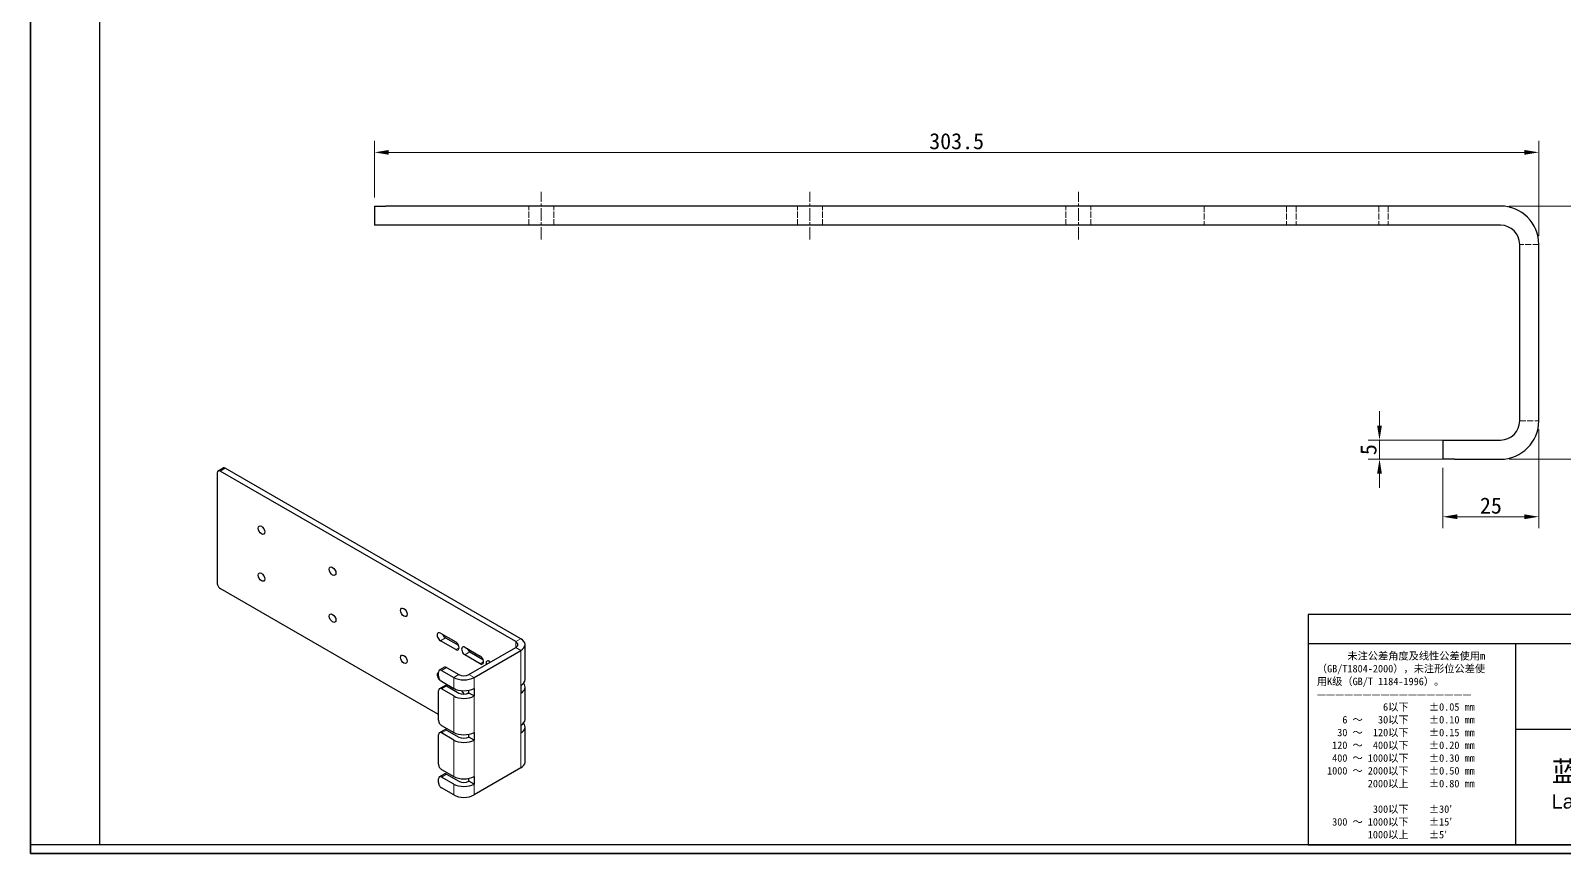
# Model space of a CAD drawing. Header units: millimetres. Extents: x 9 to 622, y 8 to 437.
# Drawn here: x 9 to 408.2, y 8.2 to 222.8 of the extents above; entities that cross this region are included whole.
import ezdxf
from ezdxf.enums import TextEntityAlignment as Align

# ---------------------------------------------------------------- set-up
doc = ezdxf.new("R2010")
doc.units = ezdxf.units.MM
doc.header["$LTSCALE"] = 1.5
doc.linetypes.add('CHAIN', pattern=[0.3543, 0.2362, -0.0295, 0.0591, -0.0295])
doc.linetypes.add('DASHED', pattern=[0.2067, 0.1654, -0.0413])
for name, color, linetype, lineweight in [('1', 7, 'Continuous', 18), ('可见 (ISO)', 7, 'Continuous', 25), ('可见窄的 (ISO)', 7, 'Continuous', 18), ('图框 (ISO)', 7, 'Continuous', 35), ('标题 (ISO)', 7, 'Continuous', 25)]:
    doc.layers.add(name, color=color, linetype=linetype, lineweight=lineweight)
for name, color, linetype, lineweight, true_color in [('中心线 (ISO)', 1, 'CHAIN', 18, 0xff0000), ('尺寸 (ISO)', 7, 'Continuous', 18, 0x008000), ('隐藏 (ISO)', 5, 'DASHED', 18, 0x0000ff)]:
    doc.layers.add(name, color=color, linetype=linetype, lineweight=lineweight, true_color=true_color)
doc.styles.add('文本样式164', font='SimSun.ttf')
doc.styles.add('文本样式165', font='SimSun.ttf')
doc.styles.add('文本样式74', font='SimSun.ttf')
doc.styles.add('最新国标', font='simfang.ttf')
doc.styles.add('注释文本 (ISO)', font='simfang.ttf')
doc.dimstyles.new('默认 (GB)', dxfattribs={"dimscale": 1.5, "dimtxt": 2.8, "dimasz": 2.5, "dimexe": 2, "dimexo": 1.5, "dimgap": 0.5, "dimtad": 1, "dimtoh": 1, "dimdsep": 46, "dimtxsty": '最新国标', "dimcen": 0.09, "dimdle": 10, "dimclrd": 256, "dimclre": 256, "dimclrt": 256, "dimaunit": 1, "dimadec": 3, "dimazin": 2, "dimtfac": 0.535714, "dimtdec": 3, "dimtmove": 0, "dimatfit": 3, "dimfxl": 0, "dimtolj": 1, "dimlwd": -1, "dimlwe": -1, "dimarcsym": 0})

# ---------------------------------------------------------------- blocks, each defined once
blk = doc.blocks.new('图框 最新国标')
at = {"layer": '图框 (ISO)'}
for p, q in [((6, 7), (6, 291.5)), ((6, 7), (6, 5.5)), ((6, 7), (6, 5.5)), ((414.5, 5.5), (6, 5.5))]:
    blk.add_line(p, q, dxfattribs=at)
at = {"layer": '图框 (ISO)', "color": 7, "linetype": 'Continuous', "lineweight": 25}
for p, q in [((18, 7), (18, 290)), ((413, 7), (6, 7)), ((413, 7), (18, 7))]:
    blk.add_line(p, q, dxfattribs=at)
at = {"layer": '图框 (ISO)', "style": '文本样式74'}
blk.add_attdef('零件代号_001', (42.7, 287.25), '', height=2.5, rotation=180, dxfattribs=at)
blk = doc.blocks.new('标题栏 最新国标')
at = {"layer": '标题 (ISO)'}
for p, q in [((381.98, -183.84), (196.98, -183.84)), ((196.98, -183.84), (196.98, -223.84)), ((254.48, -183.84), (254.48, -188.84)), ((269.48, -183.84), (269.48, -188.84)), ((281.48, -188.09), (281.48, -184.59)), ((281.48, -184.59), (286.48, -185.34)), ((286.48, -185.34), (286.48, -187.34)), ((289.48, -183.84), (289.48, -188.84)), ((381.98, -223.84), (381.98, -183.84)), ((383.48, -183.84), (383.48, -225.34)), ((196.98, -188.84), (381.98, -188.84)), ((232.98, -188.84), (232.98, -223.84)), ((286.48, -187.34), (281.48, -188.09)), ((321.98, -188.84), (321.98, -223.84)), ((321.98, -193.84), (381.98, -193.84)), ((321.98, -198.84), (381.98, -198.84)), ((351.98, -198.84), (351.98, -208.84)), ((321.98, -203.84), (232.98, -203.84)), ((321.98, -203.84), (381.98, -203.84)), ((321.98, -208.84), (381.98, -208.84)), ((321.98, -218.84), (381.98, -218.84)), ((196.98, -223.84), (381.98, -223.84)), ((383.48, -225.34), (196.98, -225.34))]:
    blk.add_line(p, q, dxfattribs=at)
at = {"layer": '标题 (ISO)', "linetype": 'CHAIN', "ltscale": 5.000333}
blk.add_line((274.98, -184.09), (274.98, -188.59), dxfattribs=at)
at = {"layer": '标题 (ISO)', "linetype": 'CHAIN', "ltscale": 15.834605}
blk.add_line((272.73, -186.34), (286.98, -186.34), dxfattribs=at)
at = {"layer": '标题 (ISO)'}
for radius in [1.75, 1]:
    blk.add_circle((274.98, -186.34), radius, dxfattribs=at)
at = {"layer": '1', "style": '文本样式164'}
for s, p in [('UNIT: mm', (261.98, -186.34)), ('材 料', (299.48, -186.34)), ('设 计', (327.98, -191.34)), ('制 图', (327.98, -196.34)), ('比 例', (327.98, -201.34)), ('重 量', (357.98, -201.34)), ('共 1  张', (336.98, -206.34)), ('第 1  张', (366.98, -206.34))]:
    blk.add_text(s, height=2, dxfattribs=at).set_placement(p, align=Align.MIDDLE_CENTER)
at = {"layer": '标题 (ISO)', "style": '注释文本 (ISO)'}
for s, insert, char_height, attachment_point, line_spacing_factor in [('\\fSimSun|b0|i0;{\\H1.3000;      未注公差角度及线性公差使用m\\P}\\fSimSun|b0|i0;{\\H1.3000;（GB/T1804-2000），未注形位公差使\\P}\\fSimSun|b0|i0;{\\H1.3000;用K级（GB/T 1184-1996）。\\P}\\fSimSun|b0|i0;{\\H1.3000;—————————————————\\P}\\fSimSun|b0|i0;{\\H1.3000;             6以下    ±0.05 mm\\P}\\fSimSun|b0|i0;{\\H1.3000;     6 ～   30以下    ±0.10 mm\\P}\\fSimSun|b0|i0;{\\H1.3000;    30 ～  120以下    ±0.15 mm\\P}\\fSimSun|b0|i0;{\\H1.3000;   120 ～  400以下    ±0.20 mm\\P}\\fSimSun|b0|i0;{\\H1.3000;   400 ～ 1000以下    ±0.30 mm\\P}\\fSimSun|b0|i0;{\\H1.3000;  1000 ～ 2000以下    ±0.50 mm\\P}\\fSimSun|b0|i0;{\\H1.3000;          2000以上    ±0.80 mm\\P}\\fSimSun|b0|i0;{\\H1.3000;\\P}\\fSimSun|b0|i0;{\\H1.3000;           300以下    ±30′\\P}\\fSimSun|b0|i0;{\\H1.3000;   300 ～ 1000以下    ±15′\\P}\\fSimSun|b0|i0;{\\H1.3000;          1000以上    ±5′}', (198.48, -206.63), 1.3, 4, 1.023913), ('{\\fMicrosoft YaHei|b0|i0|c134|p34;\\H1.75x;蓝探科工业自动化（江苏）有限公司\\P\\fArial|b0|i0|c0|p34;\\H0.71429x;Lantech Industrial Automation (Jiangsu) Co., Ltd\\fFangSong|b0|i0|c134|p49;.\\H1.15195x; }', (277.48, -213.84), 2, 5, 0.978695)]:
    blk.add_mtext(s, dxfattribs=dict(at, insert=insert, char_height=char_height, attachment_point=attachment_point, line_spacing_factor=line_spacing_factor))
at = {"layer": '标题 (ISO)', "attachment_point": 5, "style": '注释文本 (ISO)'}
for s, insert, char_height in [('\\fFangSong|b0|i0;零件号', (327.98, -211.84), 2), ('\\fSimSun|b0|i0;{\\H1.6000;未经蓝探科事先书面同意，严禁复制或发布此文件。}', (351.98, -221.34), 1.6)]:
    blk.add_mtext(s, dxfattribs=dict(at, insert=insert, char_height=char_height))
at = {"layer": '标题 (ISO)'}
for tag, p, height, style in [('材料_001', (320.09, -187.33), 2, '注释文本 (ISO)'), ('设计人_001', (354.32, -192.33), 2, '注释文本 (ISO)'), ('库存编号_001', (259.96, -198.15), 3.5, '文本样式165'), ('设计人_001', (354.32, -197.33), 2, '注释文本 (ISO)'), ('视图比例_001', (337.8, -202.33), 2, '注释文本 (ISO)'), ('质量\\P3;_001', (367.02, -202.16), 2, '注释文本 (ISO)'), ('零件代号_001', (347.9, -215.59), 3.5, '文本样式165')]:
    blk.add_attdef(tag, p, '', height=height, dxfattribs=dict(at, style=style))
blk = doc.blocks.new('*D17')
at = {"layer": 'Defpoints', "color": 0, "transparency": 16777216}
for p in [(402.1, 191.01), (98.6, 177.01), (402.1, 167.01)]:
    blk.add_point(p, dxfattribs=at)
at = {"layer": '尺寸 (ISO)', "color": 116, "true_color": 0x00803f, "transparency": 16777216}
for p, q in [((98.6, 179.26), (98.6, 194.01)), ((402.1, 169.26), (402.1, 194.01)), ((102.35, 191.01), (398.35, 191.01))]:
    blk.add_line(p, q, dxfattribs=at)
for points in [[(102.35, 191.64), (102.35, 190.39), (98.6, 191.01)], [(398.35, 191.64), (398.35, 190.39), (402.1, 191.01)]]:
    blk.add_solid(points, dxfattribs=at)
at = {"layer": '尺寸 (ISO)', "transparency": 16777216, "insert": (250.35, 193.9), "char_height": 4.2, "attachment_point": 5, "style": '最新国标'}
blk.add_mtext('\\A1;303.5', dxfattribs=at)
blk = doc.blocks.new('*D18')
at = {"layer": 'Defpoints', "color": 0, "transparency": 16777216}
for p in [(392.1, 177.01), (392.1, 111.01), (416.12, 111.01)]:
    blk.add_point(p, dxfattribs=at)
at = {"layer": '尺寸 (ISO)', "color": 116, "true_color": 0x00803f, "transparency": 16777216}
for p, q in [((394.35, 177.01), (419.12, 177.01)), ((416.12, 173.26), (416.12, 114.76)), ((394.35, 111.01), (419.12, 111.01))]:
    blk.add_line(p, q, dxfattribs=at)
for points in [[(415.5, 173.26), (416.75, 173.26), (416.12, 177.01)], [(415.5, 114.76), (416.75, 114.76), (416.12, 111.01)]]:
    blk.add_solid(points, dxfattribs=at)
at = {"layer": '尺寸 (ISO)', "transparency": 16777216, "insert": (413.25, 144.01), "char_height": 4.2, "attachment_point": 5, "rotation": 90, "style": '最新国标'}
blk.add_mtext('\\A1;66', dxfattribs=at)
blk = doc.blocks.new('*D19')
at = {"layer": 'Defpoints', "color": 0, "transparency": 16777216}
for p in [(402.1, 121.01), (377.1, 111.01), (402.1, 96.01)]:
    blk.add_point(p, dxfattribs=at)
at = {"layer": '尺寸 (ISO)', "color": 116, "true_color": 0x00803f, "transparency": 16777216}
for p, q in [((402.1, 118.76), (402.1, 93.01)), ((377.1, 108.76), (377.1, 93.01)), ((380.85, 96.01), (398.35, 96.01))]:
    blk.add_line(p, q, dxfattribs=at)
for points in [[(380.85, 96.64), (380.85, 95.39), (377.1, 96.01)], [(398.35, 96.64), (398.35, 95.39), (402.1, 96.01)]]:
    blk.add_solid(points, dxfattribs=at)
at = {"layer": '尺寸 (ISO)', "transparency": 16777216, "insert": (389.6, 98.89), "char_height": 4.2, "attachment_point": 5, "style": '最新国标'}
blk.add_mtext('\\A1;25', dxfattribs=at)
blk = doc.blocks.new('*D31')
at = {"layer": 'Defpoints', "color": 0, "transparency": 16777216}
for p in [(380.1, 116.01), (360.57, 111.01), (380.1, 111.01)]:
    blk.add_point(p, dxfattribs=at)
at = {"layer": '尺寸 (ISO)', "color": 116, "true_color": 0x00803f, "transparency": 16777216}
for p, q in [((360.57, 119.76), (360.57, 123.51)), ((377.85, 116.01), (357.57, 116.01)), ((360.57, 116.01), (360.57, 111.01)), ((377.85, 111.01), (357.57, 111.01)), ((360.57, 107.26), (360.57, 103.51))]:
    blk.add_line(p, q, dxfattribs=at)
for points in [[(359.94, 119.76), (361.19, 119.76), (360.57, 116.01)], [(359.94, 107.26), (361.19, 107.26), (360.57, 111.01)]]:
    blk.add_solid(points, dxfattribs=at)
at = {"layer": '尺寸 (ISO)', "transparency": 16777216, "insert": (357.7, 113.51), "char_height": 4.2, "attachment_point": 5, "rotation": 90, "style": '最新国标'}
blk.add_mtext('\\A1;5', dxfattribs=at)

msp = doc.modelspace()

# ---------------------------------------------------------------- linework, layer by layer
at = {"layer": '中心线 (ISO)', "ltscale": 9.259962}
for p, q in [((142.0991, 168.2627), (142.0991, 180.7627)), ((212.0991, 168.2627), (212.0991, 180.7627)), ((282.0991, 168.2627), (282.0991, 180.7627))]:
    msp.add_line(p, q, dxfattribs=at)
at = {"layer": '可见 (ISO)'}
for p, q in [((98.5991, 177.0127), (101.5991, 177.0127)), ((98.5991, 177.0127), (98.5991, 172.0127)), ((392.0991, 177.0127), (101.5991, 177.0127)), ((101.5991, 172.0127), (98.5991, 172.0127)), ((392.0991, 172.0127), (101.5991, 172.0127)), ((397.0991, 121.0127), (397.0991, 167.0127)), ((402.0991, 121.0127), (402.0991, 167.0127)), ((377.0991, 116.0127), (380.0991, 116.0127)), ((377.0991, 116.0127), (377.0991, 111.0127)), ((380.0991, 116.0127), (392.0991, 116.0127)), ((57.8476, 107.9755), (59.1734, 108.741)), ((135.4406, 63.4462), (58.4101, 107.9198)), ((136.7664, 64.2117), (59.7359, 108.6852)), ((380.0991, 111.0127), (377.0991, 111.0127)), ((380.0991, 111.0127), (392.0991, 111.0127)), ((57.6146, 107.4605), (57.6146, 78.679)), ((115.288, 44.4627), (58.4101, 77.3011)), ((115.8183, 65.6661), (119.7958, 63.3697)), ((117.1442, 64.4413), (120.522, 62.4911)), ((119.7958, 61.3795), (115.8183, 63.6759)), ((122.1823, 61.9918), (126.1598, 59.6954)), ((126.1598, 57.7052), (122.1823, 60.0016)), ((123.243, 54.873), (135.4406, 61.9153)), ((123.5081, 60.7671), (126.886, 58.8169)), ((124.5688, 54.1075), (136.7664, 61.1498)), ((137.8647, 53.5717), (137.8647, 62.6808)), ((116.8468, 56.7658), (115.521, 56.0004)), ((116.0835, 55.9447), (119.2655, 54.1075)), ((117.4093, 56.7101), (120.5913, 54.873)), ((128.5463, 58.3176), (128.8777, 58.1262)), ((115.288, 54.4903), (115.288, 55.4854)), ((115.521, 51.1779), (116.8468, 51.9434)), ((116.0835, 53.1124), (115.8183, 53.2655)), ((116.0835, 53.1124), (119.2655, 51.2753)), ((136.7664, 52.0408), (136.7664, 50.0506)), ((115.288, 43.0083), (115.288, 50.6629)), ((119.2655, 49.2851), (116.0835, 51.1222)), ((117.4093, 51.8877), (120.5913, 50.0506)), ((119.7958, 50.9691), (119.2655, 51.2753)), ((123.243, 50.0506), (123.243, 50.781)), ((124.5688, 49.2851), (123.243, 50.0506)), ((124.5688, 51.2753), (124.5688, 49.2851)), ((137.8647, 43.1614), (137.8647, 51.5815)), ((115.521, 39.696), (116.8468, 40.4614)), ((116.0835, 41.6305), (119.2655, 39.7933)), ((117.4093, 40.4057), (120.5913, 38.5686)), ((136.7664, 41.6305), (136.7664, 39.6402)), ((137.8647, 32.0621), (137.8647, 41.1712)), ((115.288, 31.5263), (115.288, 39.181)), ((119.2655, 37.8031), (116.0835, 39.6402)), ((123.243, 38.5686), (123.243, 39.299)), ((124.5688, 37.8031), (123.243, 38.5686)), ((124.5688, 39.7933), (124.5688, 37.8031)), ((115.521, 28.214), (116.8468, 28.9794)), ((116.0835, 30.1485), (119.2655, 28.3114)), ((119.2655, 26.3211), (116.0835, 28.1583)), ((117.4093, 28.9237), (120.5913, 27.0866)), ((136.7664, 30.5312), (124.5688, 23.4889)), ((124.5688, 28.3114), (124.5688, 26.3211)), ((115.288, 26.7039), (115.288, 27.699)), ((119.2655, 23.4889), (116.0835, 25.326)), ((123.243, 27.0866), (123.243, 27.8171)), ((124.5688, 26.3211), (123.243, 27.0866))]:
    msp.add_line(p, q, dxfattribs=at)
for centre, radius, start, end in [((392.0991, 167.0127), 10, 0, 90), ((392.0991, 167.0127), 5, 0, 90), ((392.0991, 121.0127), 5, 270, 0), ((392.0991, 121.0127), 10, 270, 0)]:
    msp.add_arc(centre, radius, start, end, dxfattribs=at)
for centre, major_axis, start_param, end_param in [((58.4101, 107.0012), (-0.5625, 0.9743), 5.49778714, 7.06858347), ((59.7359, 107.7667), (-0.5625, 0.9743), 5.49778714, 6.28318531), ((58.4101, 78.2197), (-0.5625, 0.9743), 0.78539816, 2.35619449), ((115.8183, 64.671), (-0.6094, 1.0555), 5.49778714, 8.6393798), ((117.1442, 65.4364), (0.6094, -1.0555), 4.49560112, 5.49778714), ((134.1147, 62.6808), (3.75, 0), 5.49778714, 7.06858347), ((119.7958, 62.3746), (0.6094, -1.0555), 5.49778714, 8.6393798), ((122.1823, 60.9967), (-0.6094, 1.0555), 5.49778714, 8.6393798), ((123.5081, 61.7622), (0.6094, -1.0555), 4.49560112, 5.49778714), ((134.1147, 62.6808), (1.875, 0), 5.49778714, 7.06858347), ((116.0835, 55.0261), (-0.5625, 0.9743), 5.49778714, 7.06858347), ((117.4093, 55.7916), (-0.5625, 0.9743), 5.49778714, 6.28318531), ((126.1598, 58.7003), (0.6094, -1.0555), 5.49778714, 8.6393798), ((128.5463, 57.3225), (-0.6094, 1.0555), 5.49778714, 7.40378494), ((115.8183, 54.2606), (-0.6094, 1.0555), 6.16066097, 8.6393798), ((116.0835, 54.031), (-0.5625, 0.9743), 0.78539816, 2.35619449), ((117.4093, 50.9691), (-0.5625, 0.9743), 5.49778714, 6.28318531), ((121.9171, 55.6385), (3.75, 0), 3.92699082, 5.49778714), ((121.9171, 55.6385), (1.875, 0), 3.92699082, 5.49778714), ((134.1147, 53.5717), (3.75, 0), 5.49778714, 6.28318531), ((134.1147, 51.5815), (3.75, 0), 5.49778714, 6.76075192), ((116.0835, 50.2037), (-0.5625, 0.9743), 5.49778714, 7.06858347), ((121.9171, 52.8063), (3.75, 0), 3.92699082, 5.49778714), ((121.9171, 50.816), (-3.75, 0), 0.78539816, 2.35619449), ((119.7958, 51.9642), (0.6094, -1.0555), 5.49778714, 6.0853947), ((121.9171, 50.816), (1.875, 0), 3.92699082, 5.49778714), ((122.1823, 50.5864), (-0.6094, 1.0555), 1.18018928, 2.12167101), ((123.5081, 51.3519), (0.6094, -1.0555), 4.96621168, 5.18502042), ((116.0835, 42.549), (-0.5625, 0.9743), 0.78539816, 2.35619449), ((117.4093, 39.4872), (-0.5625, 0.9743), 5.49778714, 6.28318531), ((134.1147, 43.1614), (3.75, 0), 5.49778714, 6.28318531), ((134.1147, 41.1712), (3.75, 0), 5.49778714, 6.76075192), ((116.0835, 38.7217), (-0.5625, 0.9743), 5.49778714, 7.06858347), ((121.9171, 41.3243), (3.75, 0), 3.92699082, 5.49778714), ((121.9171, 39.3341), (-3.75, 0), 0.78539816, 2.35619449), ((121.9171, 39.3341), (1.875, 0), 3.92699082, 5.49778714), ((134.1147, 32.0621), (3.75, 0), 5.49778714, 6.28318531), ((116.0835, 31.067), (-0.5625, 0.9743), 0.78539816, 2.35619449), ((116.0835, 27.2397), (-0.5625, 0.9743), 5.49778714, 7.06858347), ((117.4093, 28.0052), (-0.5625, 0.9743), 5.49778714, 6.28318531), ((121.9171, 29.8423), (3.75, 0), 3.92699082, 5.49778714), ((116.0835, 26.2446), (-0.5625, 0.9743), 0.78539816, 2.35619449), ((121.9171, 27.8521), (-3.75, 0), 0.78539816, 2.35619449), ((121.9171, 27.8521), (1.875, 0), 3.92699082, 5.49778714), ((121.9171, 25.0199), (-3.75, 0), 0.78539816, 2.35619449)]:
    msp.add_ellipse(centre, major_axis=major_axis, ratio=0.57735027, start_param=start_param, end_param=end_param, dxfattribs=at)
for centre in [(69.1493, 92.5339), (69.1493, 80.2865), (87.7109, 81.8174), (106.2724, 71.1009), (87.7109, 69.5699), (106.2724, 58.8534)]:
    msp.add_ellipse(centre, major_axis=(-0.6094, 1.0555), ratio=0.57735027, dxfattribs=at)
at = {"layer": '可见窄的 (ISO)'}
for p, q in [((58.4101, 107.9198), (59.7359, 108.6852)), ((117.1442, 64.4413), (115.8183, 63.6759)), ((135.4406, 63.4462), (136.7664, 64.2117)), ((120.6576, 61.877), (119.7958, 61.3795)), ((123.5081, 60.7671), (122.1823, 60.0016)), ((135.4406, 61.9153), (135.4406, 63.4462)), ((135.4406, 61.9153), (136.7664, 61.1498)), ((136.7664, 61.1498), (136.7664, 52.0408)), ((116.0835, 55.9447), (117.4093, 56.7101)), ((127.0216, 58.2028), (126.1598, 57.7052)), ((115.8526, 53.2853), (115.8183, 53.2655)), ((120.5913, 54.873), (119.2655, 54.1075)), ((119.2655, 54.1075), (119.2655, 51.2753)), ((123.243, 54.873), (124.5688, 54.1075)), ((124.5688, 54.1075), (124.5688, 51.2753)), ((116.0835, 51.1222), (117.4093, 51.8877)), ((119.2655, 49.2851), (119.2655, 39.7933)), ((119.8494, 51.0001), (119.7958, 50.9691)), ((123.243, 50.2037), (122.5325, 49.7935)), ((124.5688, 49.2851), (124.5688, 39.7933)), ((136.7664, 50.0506), (136.7664, 41.6305)), ((116.0835, 39.6402), (117.4093, 40.4057)), ((119.2655, 37.8031), (119.2655, 28.3114)), ((124.5688, 37.8031), (124.5688, 28.3114)), ((136.7664, 39.6402), (136.7664, 30.5312)), ((116.0835, 28.1583), (117.4093, 28.9237)), ((119.2655, 26.3211), (119.2655, 23.4889)), ((124.5688, 26.3211), (124.5688, 23.4889))]:
    msp.add_line(p, q, dxfattribs=at)
at = {"layer": '隐藏 (ISO)', "ltscale": 6.348889}
for p, q in [((138.8491, 172.0127), (138.8491, 177.0127)), ((145.3491, 172.0127), (145.3491, 177.0127)), ((208.8491, 172.0127), (208.8491, 177.0127)), ((215.3491, 172.0127), (215.3491, 177.0127)), ((278.8491, 172.0127), (278.8491, 177.0127)), ((285.3491, 172.0127), (285.3491, 177.0127)), ((314.8491, 177.0127), (314.8491, 172.0127)), ((336.3491, 177.0127), (336.3491, 172.0127)), ((338.8491, 177.0127), (338.8491, 172.0127)), ((360.3491, 177.0127), (360.3491, 172.0127)), ((362.8491, 177.0127), (362.8491, 172.0127)), ((402.0991, 167.0127), (397.0991, 167.0127)), ((397.0991, 121.0127), (402.0991, 121.0127))]:
    msp.add_line(p, q, dxfattribs=at)

# ---------------------------------------------------------------- block references
at = {"xscale": 1.5, "yscale": 1.5, "zscale": 1.5}
msp.add_blockref('图框 最新国标', (0, 0), dxfattribs=at)
ref = msp.add_blockref('标题栏 最新国标', (46.5262, 346.2664), dxfattribs=dict(xscale=1.5, yscale=1.5, zscale=1.5))
ref.add_attrib('零件代号_001', '0185730A', (568.3806, 22.875), dxfattribs={"layer": '标题 (ISO)', "height": 5.25, "style": '文本样式165'})
ref.add_attrib('库存编号_001', '气缸底座连接件', (436.4707, 49.037), dxfattribs={"layer": '标题 (ISO)', "height": 5.25, "style": '文本样式165'})
ref.add_attrib('质量\\P3;_001', '1.455 kg', (597.06, 43.0243), dxfattribs={"layer": '标题 (ISO)', "height": 3, "style": '注释文本 (ISO)'})
ref.add_attrib('视图比例_001', '1 : 1.5', (553.2257, 42.7757), dxfattribs={"layer": '标题 (ISO)', "height": 3, "style": '注释文本 (ISO)'})
ref.add_attrib('设计人_001', '17091', (578.0057, 57.7671), dxfattribs={"layer": '标题 (ISO)', "height": 3, "style": '注释文本 (ISO)'})
ref.add_attrib('设计人_001', '17091', (578.0057, 50.2671), dxfattribs={"layer": '标题 (ISO)', "height": 3, "style": '注释文本 (ISO)'})
ref.add_attrib('材料_001', 'SUS304', (526.6671, 65.2671), dxfattribs={"layer": '标题 (ISO)', "height": 3, "style": '注释文本 (ISO)'})

# ---------------------------------------------------------------- dimensions: what is measured, and where the dimension line sits
at = {"layer": '尺寸 (ISO)', "color": 116, "true_color": 0x00803f}
for base, p1, p2, angle, override, picture, middle in [((402.0991, 191.0127), (98.5991, 177.0127), (402.0991, 167.0127), 180, {"dimgap": 0.5, "dimtoh": 0, "dimdec": 2, "dimtol": 0, "dimlim": 0, "dimtp": 0, "dimtm": 0, "dimtdec": 3, "dimtofl": 0, "dimatfit": 1}, '*D17', (250.3491, 191.0127)), ((416.1222, 111.0127), (392.0991, 177.0127), (392.0991, 111.0127), 90, {"dimgap": 0.5, "dimtoh": 0, "dimdec": 2, "dimtol": 0, "dimlim": 0, "dimtp": 0, "dimtm": 0, "dimtdec": 3, "dimtofl": 0, "dimatfit": 1}, '*D18', (416.1222, 144.0127)), ((360.5693, 111.0127), (380.0991, 116.0127), (380.0991, 111.0127), 90, {"dimgap": 0.5, "dimtoh": 0, "dimdec": 2, "dimtol": 0, "dimlim": 0, "dimtp": 0, "dimtm": 0, "dimtdec": 3, "dimtofl": 1, "dimatfit": 1}, '*D31', (360.5693, 113.5127)), ((402.0991, 96.0127), (377.0991, 111.0127), (402.0991, 121.0127), 180, {"dimgap": 0.5, "dimtoh": 0, "dimdec": 2, "dimtol": 0, "dimlim": 0, "dimtp": 0, "dimtm": 0, "dimtdec": 3, "dimtofl": 0, "dimatfit": 1}, '*D19', (389.5991, 96.0127))]:
    dim = msp.add_linear_dim(base=base, p1=p1, p2=p2, angle=angle, dimstyle='默认 (GB)', override=override, dxfattribs=at)
    dim.commit()
    dim.dimension.update_dxf_attribs({"geometry": picture, "text_midpoint": middle, "dimtype": 160})

doc.saveas('drawing.dxf')
